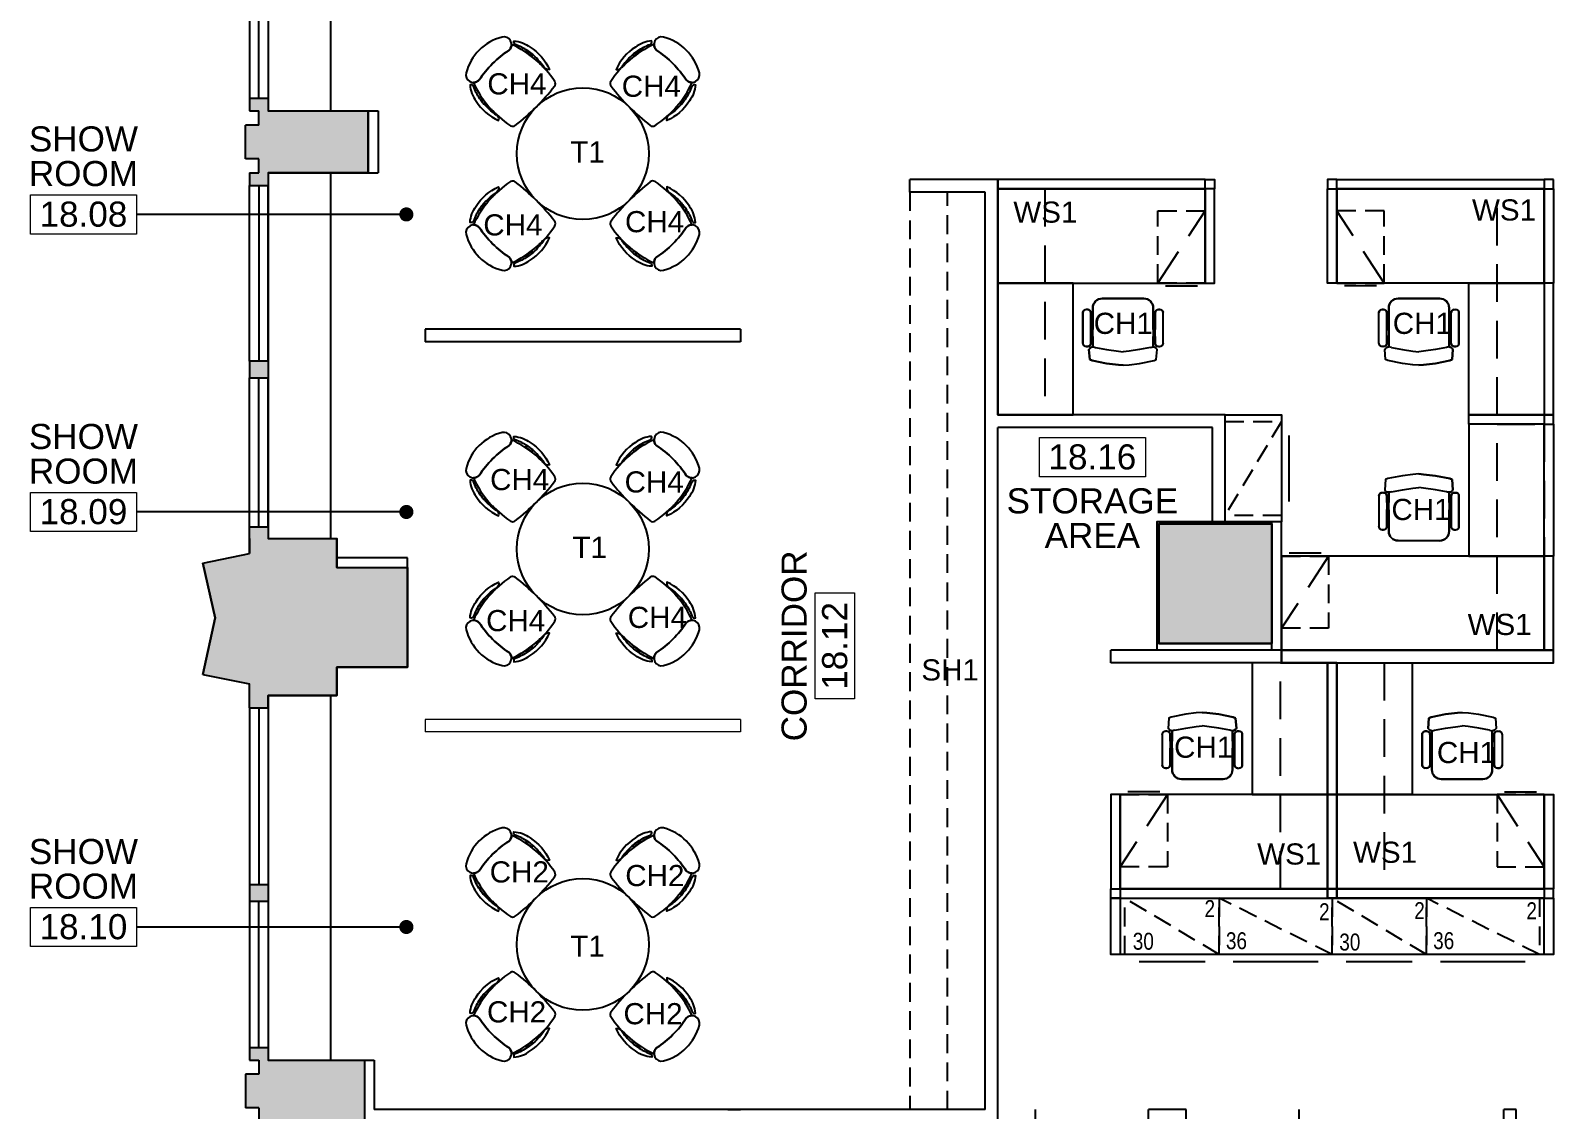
# Model space of a CAD drawing. Extents: x 7058 to 14872, y 5302 to 11550.
# Drawn here: x 7079.5 to 7564.6, y 5710.7 to 6054.6 of the extents above; entities that cross this region are included whole.
import ezdxf
from ezdxf.enums import TextEntityAlignment as Align

# ---------------------------------------------------------------- set-up
doc = ezdxf.new("R2010")
doc.units = 0
doc.header["$LTSCALE"] = 48
doc.header["$MEASUREMENT"] = 0
doc.linetypes.add('HIDDEN', pattern=[0.375, 0.25, -0.125])
doc.linetypes.add('HIDDEN2', pattern=[0.1875, 0.125, -0.0625])
doc.layers.get('0').update_dxf_attribs({"linetype": 'CONTINUOUS'})
for name, color, linetype in [('A-FURN', 2, 'CONTINUOUS'), ('A-NOTE-TAGS', 4, 'CONTINUOUS'), ('CM-18$0$C-Convector', 2, 'CONTINUOUS'), ('CM-18$0$C-Core', 3, 'CONTINUOUS'), ('CM-18$0$C-Glaz', 2, 'CONTINUOUS'), ('CM-18$0$C-Hatch', 1, 'CONTINUOUS'), ('CM-18$0$survey', 212, 'CONTINUOUS'), ('PM-18_1250 BRDWY$0$A-Door', 2, 'CONTINUOUS'), ('PM-18_1250 BRDWY$0$A-PM-WALL', 4, 'CONTINUOUS'), ('PM-18_1250 BRDWY$0$A-PM-WALL LOW', 1, 'CONTINUOUS'), ('PM-18_1250 BRDWY$0$HANGING RODS', 3, 'HIDDEN2')]:
    doc.layers.add(name, color=color, linetype=linetype)
for name, color, linetype, lineweight in [('A-PM-RMNO', 1, 'CONTINUOUS', 13), ('PM-18_1250 BRDWY$0$A-PM-DOOR', 2, 'CONTINUOUS', 5), ('PM-18_1250 BRDWY$0$A-PM-MILL', 1, 'CONTINUOUS', 5)]:
    doc.layers.add(name, color=color, linetype=linetype, lineweight=lineweight)
doc.styles.add('ARIAL', font='ARIAL', dxfattribs={"height": 0.2})
doc.styles.add('ROM1-8', font='arial.ttf', dxfattribs={"height": 9})
doc.styles.get("Standard").update_dxf_attribs({"font": 'arial.ttf', "width": 0.8})
doc.styles.add('TMP - ARIAL', font='arial.ttf')
doc.dimstyles.new('DIM1-8', dxfattribs={"dimtxt": 9, "dimasz": 0.125, "dimexe": 0.1875, "dimexo": 0.0625, "dimgap": 0.0625, "dimtad": 0, "dimdec": 0, "dimzin": 11, "dimdsep": 46, "dimlunit": 4, "dimtxsty": 'ROM1-8', "dimblk": 'OBLIQUE', "dimblk1": 'OBLIQUE', "dimblk2": 'T', "dimcen": 0.0625, "dimse1": 1, "dimse2": 1, "dimadec": 0, "dimazin": 0, "dimtfac": 0.0625, "dimtdec": 0, "dimtofl": 0, "dimtmove": 2, "dimatfit": 3, "dimldrblk": 'OBLIQUE', "dimfxl": 1, "dimfrac": 2, "dimtolj": 1, "dimtzin": 0, "dimarcsym": 0})

# ---------------------------------------------------------------- blocks, each defined once
blk = doc.blocks.new('A$C30697977')
at = {"lineweight": -3}
for points in [[(10.92, 23.72, -0.020017), (12.39, 24.04), (12.39, 24.04, -0.059393), (16.83, 24.3, 0.392684), (17.7, 25.08, 0.147428), (12.19, 25.41, 0.150253), (3.63, 21.44, 0.306383), (5.49, 21.33, -0.079429)], [(21.65, 24.66, -0.270736), (27.39, 9.57, -0.775393), (22.67, 9.24, 0.105326), (17.9, 21.76, -0.775392)], [(17.95, 23.8, 0.218659), (17.9, 21.76, -0.105326), (22.67, 9.24, 0.21866), (24.06, 7.75, -0.139284), (7.62, 0.01, -0.318289), (6.27, 0.73, -0.06355), (0, 17.22, -0.31825), (0.52, 18.65, -0.139284)], [(7.82, 22.14), (7.6, 22.5, 0.029992), (5.63, 21.41), (5.68, 21.31, -0.011877), (7.15, 21.88, -0.00681)], [(13.05, 23.51), (12.64, 24.08, 0.003473), (12.39, 24.04), (12.39, 24.04, 0.020017), (10.92, 23.72, 0.008931), (10.28, 23.54), (10.63, 23.02, -0.023605)], [(18.75, 3.14, 0.020017), (20.06, 3.87), (20.06, 3.87, 0.059393), (23.55, 6.63, -0.392684), (24.72, 6.63, -0.147428), (20.82, 2.72, -0.150253), (11.79, 0, -0.306383), (13.11, 1.32, 0.079429)], [(15.38, 2.26), (15.46, 1.84, -0.029992), (13.26, 1.34), (13.24, 1.45, 0.011877), (14.71, 2.01, 0.00681)], [(20.2, 4.71), (20.28, 4.01, -0.003473), (20.06, 3.87), (20.06, 3.87, -0.020017), (18.75, 3.14, -0.008931), (18.15, 2.85), (18.07, 3.47, 0.023605)]]:
    blk.add_lwpolyline(points, format="xyb", close=True, dxfattribs=at)
blk = doc.blocks.new('CONFERENCE 4 - DIA 42')
at = {"layer": 'A-FURN'}
blk.add_circle((0, 0), 21, dxfattribs=at)
at = {"layer": 'A-FURN', "xscale": -1}
for p, rotation in [((-7.28, 15.44), 290.8296926682531), ((-7.28, 15.44), 290.8296926682531), ((-15.44, -7.28), 20.82969266825308), ((-15.44, -7.28), 20.82969266825308), ((15.44, 7.28), 200.829692668253), ((15.44, 7.28), 200.829692668253), ((7.28, -15.44), 110.8296926682531), ((7.28, -15.44), 110.8296926682531)]:
    blk.add_blockref('A$C30697977', p, dxfattribs=dict(at, rotation=rotation))
blk = doc.blocks.new('CM-18$0$18th fl survey')
at = {"layer": 'CM-18$0$survey'}
blk.add_lwpolyline([(-389.38, -123.5), (-389.38, -240), (-357.5, -240), (-357.5, -259.75), (-389.38, -259.75), (-389.38, -376.25), (-367.5, -376.25), (-367.5, -385.5), (-345, -385.5), (-345, -417.25), (-367.5, -417.25), (-367.5, -426.25), (-389.38, -426.25), (-389.38, -542.5), (-358.75, -542.5), (-358.75, -562.25)], dxfattribs=at)
blk.add_lwpolyline([(-105.75, -371.62), (-69.75, -371.62), (-69.75, -409.75), (-105.75, -409.75)], close=True, dxfattribs=at)
blk = doc.blocks.new('CM-18')
at = {"layer": 'CM-18$0$C-Hatch'}
h = blk.add_hatch(color=256, dxfattribs=at)
h.paths.add_polyline_path([(7381.63, 6505.11), (7386.88, 6505.11), (7386.88, 6511.11), (7381.63, 6511.11)])
h.paths.add_polyline_path([(7261.19, 6505.11), (7266.44, 6505.11), (7266.44, 6511.11), (7261.19, 6511.11)])
h.paths.add_polyline_path([(7153.19, 6382.5), (7153.19, 6387.75), (7147.19, 6387.75), (7147.19, 6382.5)])
h.paths.add_polyline_path([(7153.19, 6247.05), (7153.19, 6251.63), (7147.19, 6251.63), (7147.19, 6247.05)])
h.paths.add_polyline_path([(7153.19, 6079.82), (7153.19, 6085.07), (7147.19, 6085.07), (7147.19, 6079.82)])
h.paths.add_polyline_path([(7153.19, 5943.94), (7153.19, 5949.19), (7147.19, 5949.19), (7147.19, 5943.94)])
h.paths.add_polyline_path([(7153.19, 5777.13), (7153.19, 5782.38), (7147.19, 5782.38), (7147.19, 5777.13)])
h.paths.add_polyline_path([(7153.19, 5645.52), (7153.19, 5650.77), (7147.19, 5650.77), (7147.19, 5645.52)])
for points in [[(7185.07, 6028.99), (7153.19, 6028.99), (7153.19, 6032.99), (7147.19, 6032.99), (7147.19, 6028.99), (7150.19, 6028.99), (7150.19, 6024.49), (7145.95, 6024.49), (7145.95, 6013.74), (7150.19, 6013.74), (7150.19, 6009.24), (7147.19, 6009.24), (7147.19, 6005.24), (7153.19, 6005.24), (7153.19, 6009.24), (7185.07, 6009.24)], [(7197.57, 5883.49), (7175.07, 5883.49), (7175.07, 5892.74), (7153.19, 5892.74), (7153.19, 5896.41), (7147.19, 5896.41), (7147.19, 5887.92), (7132.34, 5884.91), (7136.34, 5867.41), (7132.34, 5849.41), (7147.19, 5846.41), (7147.19, 5838.74), (7153.19, 5838.74), (7153.19, 5842.74), (7175.07, 5842.74), (7175.07, 5851.74), (7197.57, 5851.74)], [(7472.82, 5897.36), (7436.82, 5897.36), (7436.82, 5859.24), (7472.82, 5859.24)], [(7183.82, 5726.49), (7153.19, 5726.49), (7153.19, 5730.49), (7147.19, 5730.49), (7147.19, 5726.49), (7150.19, 5726.49), (7150.19, 5721.99), (7145.95, 5721.99), (7145.95, 5711.24), (7150.19, 5711.24), (7150.19, 5706.74), (7147.19, 5706.74), (7147.19, 5702.74), (7153.19, 5702.74), (7153.19, 5706.74), (7183.82, 5706.74)]]:
    blk.add_hatch(color=256, dxfattribs=at).paths.add_polyline_path(points)
at = {"layer": 'CM-18$0$C-Convector'}
for p, q in [((7173.19, 6028.99), (7173.19, 6145.49)), ((7173.19, 5892.74), (7173.19, 6009.24)), ((7173.19, 5726.49), (7173.19, 5842.74))]:
    blk.add_line(p, q, dxfattribs=at)
at = {"layer": 'CM-18$0$C-Core'}
for p, q in [((7147.19, 6032.99), (7153.19, 6032.99)), ((7147.19, 6032.99), (7147.19, 6028.99)), ((7153.19, 6032.99), (7153.19, 6028.99)), ((7147.19, 6028.99), (7150.19, 6028.99)), ((7150.19, 6024.49), (7150.19, 6028.99)), ((7153.19, 6028.99), (7185.07, 6028.99)), ((7185.07, 6009.24), (7185.07, 6028.99)), ((7150.19, 6024.49), (7145.95, 6024.49)), ((7145.95, 6013.74), (7145.95, 6024.49)), ((7150.19, 6013.74), (7145.95, 6013.74)), ((7150.19, 6009.24), (7150.19, 6013.74)), ((7147.19, 6009.24), (7150.19, 6009.24)), ((7147.19, 6009.24), (7147.19, 6005.24)), ((7153.19, 6009.24), (7185.07, 6009.24)), ((7153.19, 6009.24), (7153.19, 6005.24)), ((7147.19, 6005.24), (7153.19, 6005.24)), ((7153.19, 5949.19), (7147.19, 5949.19)), ((7147.19, 5949.19), (7147.19, 5943.94)), ((7153.19, 5949.19), (7153.19, 5943.94)), ((7147.19, 5943.94), (7153.19, 5943.94)), ((7147.19, 5887.92), (7147.19, 5896.41)), ((7147.19, 5896.41), (7153.19, 5896.41)), ((7153.19, 5896.41), (7153.19, 5892.74)), ((7147.19, 5892.74), (7147.19, 5887.92)), ((7153.19, 5892.74), (7175.07, 5892.74)), ((7175.07, 5883.49), (7175.07, 5892.74)), ((7132.34, 5884.91), (7147.19, 5887.92)), ((7132.34, 5884.91), (7147.19, 5887.92)), ((7136.34, 5867.41), (7132.34, 5884.91)), ((7132.34, 5884.91), (7136.34, 5867.41)), ((7175.07, 5883.49), (7197.57, 5883.49)), ((7197.57, 5851.74), (7197.57, 5883.49)), ((7132.34, 5849.41), (7136.34, 5867.41)), ((7136.34, 5867.41), (7132.34, 5849.41)), ((7472.82, 5859.24), (7436.82, 5859.24)), ((7175.07, 5851.74), (7175.07, 5842.74)), ((7175.07, 5851.74), (7197.57, 5851.74)), ((7175.07, 5851.74), (7197.57, 5851.74)), ((7175.07, 5842.74), (7175.07, 5851.74)), ((7132.34, 5849.41), (7147.19, 5846.41)), ((7132.34, 5849.41), (7147.19, 5846.41)), ((7147.19, 5838.74), (7147.19, 5846.41)), ((7153.19, 5842.74), (7175.07, 5842.74)), ((7153.19, 5842.74), (7175.07, 5842.74)), ((7153.19, 5838.74), (7153.19, 5842.74)), ((7147.19, 5838.74), (7153.19, 5838.74)), ((7153.19, 5782.38), (7147.19, 5782.38)), ((7147.19, 5782.38), (7147.19, 5777.05)), ((7153.19, 5782.38), (7153.19, 5777.13)), ((7147.19, 5777.13), (7153.19, 5777.13)), ((7147.19, 5730.49), (7153.19, 5730.49)), ((7147.19, 5730.49), (7147.19, 5726.49)), ((7153.19, 5730.49), (7153.19, 5726.49)), ((7147.19, 5726.49), (7150.19, 5726.49)), ((7150.19, 5726.49), (7150.19, 5721.99)), ((7153.19, 5726.49), (7183.82, 5726.49)), ((7183.82, 5726.49), (7183.82, 5706.74)), ((7145.95, 5721.99), (7145.95, 5711.24)), ((7150.19, 5721.99), (7145.95, 5721.99)), ((7150.19, 5711.24), (7145.95, 5711.24)), ((7150.19, 5711.24), (7150.19, 5706.74))]:
    blk.add_line(p, q, dxfattribs=at)
blk.add_lwpolyline([(7472.82, 5859.24), (7472.82, 5897.36), (7436.82, 5897.36), (7436.82, 5859.24)], close=True, dxfattribs=at)
at = {"layer": 'CM-18$0$C-Glaz'}
for p, q in [((7147.19, 6079.82), (7147.19, 6032.99)), ((7153.19, 6079.82), (7153.19, 6032.99)), ((7147.19, 5949.19), (7147.19, 6005.24)), ((7153.19, 5949.19), (7153.19, 6005.24)), ((7147.19, 5896.41), (7147.19, 5943.94)), ((7153.19, 5896.41), (7153.19, 5943.94)), ((7147.19, 5838.74), (7147.19, 5782.38)), ((7153.19, 5838.74), (7153.19, 5782.38)), ((7147.19, 5777.05), (7147.19, 5730.49)), ((7153.19, 5777.05), (7153.19, 5730.49))]:
    blk.add_line(p, q, dxfattribs=at)
at = {"layer": 'CM-18$0$C-Glaz', "color": 2}
for p, q in [((7150.19, 6032.99), (7150.19, 6079.82)), ((7150.19, 6005.24), (7150.19, 5949.19)), ((7150.19, 5896.41), (7150.19, 5943.94)), ((7150.19, 5838.74), (7150.19, 5782.38)), ((7150.19, 5730.49), (7150.19, 5777.13))]:
    blk.add_line(p, q, dxfattribs=at)
at = {"layer": 'CM-18$0$survey'}
blk.add_blockref('CM-18$0$18th fl survey', (7542.57, 6268.99), dxfattribs=at)
blk = doc.blocks.new('FILE 36X18')
at = {"linetype": 'HIDDEN2'}
blk.add_line((36, -18), (0, 0), dxfattribs=at)
blk.add_line((31.5, -20.35), (4.5, -20.35))
blk.add_lwpolyline([(0, -18), (0, 0), (36, 0), (36, -18)], close=True, dxfattribs=at)
blk = doc.blocks.new('FILE 30X18')
at = {"linetype": 'HIDDEN2'}
blk.add_line((30, -18), (0, 0), dxfattribs=at)
blk.add_line((25.5, -20.35), (4.5, -20.35))
blk.add_lwpolyline([(0, -18), (0, 0), (30, 0), (30, -18)], close=True, dxfattribs=at)
blk = doc.blocks.new('MGR1')
for p, q in [((-0.99, 0.06), (-2.46, -0.06)), ((-0.99, 0.06), (0.99, -0.06)), ((-11.6, -1.75), (-11.84, -5)), ((-10.87, -1.4), (-11.6, -1.75)), ((-6.27, -0.49), (-10.87, -1.4)), ((-6.28, -4.94), (-2.4, -4.41)), ((-2.46, -0.06), (-6.27, -0.49)), ((-2.4, -4.41), (-0.99, -4.22)), ((0.93, -4.41), (-0.99, -4.22)), ((4.29, -4.94), (0.93, -4.41)), ((0.99, -0.06), (4.28, -0.49)), ((4.28, -0.49), (8.88, -1.4)), ((8.88, -1.4), (9.61, -1.75)), ((9.61, -1.75), (9.85, -5)), ((-13.74, -6.92), (-13.74, -16.7)), ((-12.24, -5.92), (-12.74, -5.92)), ((-11.84, -5), (-11.59, -5.31)), ((-11.59, -5.31), (-11.31, -5.63)), ((-10.62, -9.07), (-11.25, -9.06)), ((-11.24, -6.92), (-11.24, -16.7)), ((-10.63, -5.7), (-10.62, -18.2)), ((-9.74, -5.63), (-6.28, -4.94)), ((7.75, -5.63), (4.29, -4.94)), ((8.63, -18.19), (8.63, -5.75)), ((8.63, -9.07), (9.26, -9.06)), ((9.26, -6.92), (9.26, -16.7)), ((9.6, -5.31), (9.32, -5.63)), ((9.85, -5), (9.6, -5.31)), ((10.26, -5.92), (10.76, -5.92)), ((11.76, -6.92), (11.76, -16.7)), ((-10.62, -11.32), (-11.25, -11.31)), ((8.63, -11.32), (9.26, -11.31)), ((-12.24, -17.7), (-12.74, -17.7)), ((10.26, -17.7), (10.76, -17.7)), ((-7.62, -21.2), (5.63, -21.19))]:
    blk.add_line(p, q)
blk.add_lwpolyline([(-11.6, -1.75), (-10.87, -1.4), (-6.27, -0.49), (-2.46, -0.06), (-0.99, 0.06), (0.99, -0.06), (4.28, -0.49), (8.88, -1.4), (9.61, -1.75), (9.85, -5), (9.6, -5.31), (9.32, -5.63, -0.071348), (8.63, -5.75), (8.63, -9.07), (9.26, -9.06), (9.26, -6.92, -0.414214), (10.26, -5.92), (10.76, -5.92, -0.414214), (11.76, -6.92), (11.76, -16.7, -0.414214), (10.76, -17.7), (10.26, -17.7, -0.414214), (9.26, -16.7), (9.26, -11.31), (8.63, -11.32), (8.63, -18.19, -0.414116), (5.63, -21.19), (-7.62, -21.2, -0.414221), (-10.62, -18.2), (-10.63, -11.32), (-11.24, -11.31), (-11.24, -16.7, -0.414214), (-12.24, -17.7), (-12.74, -17.7, -0.414214), (-13.74, -16.7), (-13.74, -6.92, -0.414214), (-12.74, -5.92), (-12.24, -5.92, -0.414214), (-11.24, -6.92), (-11.24, -9.06), (-10.63, -9.07), (-10.63, -5.75, -0.070757), (-11.31, -5.63), (-11.59, -5.31), (-11.84, -5)], format="xyb", close=True)
for centre, radius, start, end in [((-12.74, -6.92), 1, 90, 180), ((-12.24, -6.92), 1, 0, 90), ((-10.52, -3.31), 2.45, 251.3734, 288.5896), ((8.54, -3.31), 2.45, 251.4104, 288.6266), ((10.26, -6.92), 1, 90, 180), ((10.76, -6.92), 1, 0, 90), ((-12.74, -16.7), 1, 180, 270), ((-12.24, -16.7), 1, 270, 0), ((-7.62, -18.2), 3, 180.0176, 270.0183), ((5.63, -18.19), 3, 270.0183, 0.0176), ((10.26, -16.7), 1, 180, 270), ((10.76, -16.7), 1, 270, 0)]:
    blk.add_arc(centre, radius, start, end)
blk = doc.blocks.new('PED15X23')
at = {"linetype": 'HIDDEN'}
blk.add_line((0, 0), (15, 23), dxfattribs=at)
at = {"linetype": 'Continuous'}
blk.add_line((2.4, -0.89), (12.6, -0.89), dxfattribs=at)
at = {"linetype": 'HIDDEN2'}
blk.add_lwpolyline([(15, 0), (0, 0), (0, 23), (15, 23)], close=True, dxfattribs=at)
blk = doc.blocks.new('PM-18_1250 BRDWY$0$DOOR SINGLE 36 90DGR')
at = {"layer": 'PM-18_1250 BRDWY$0$A-PM-DOOR', "flags": 128}
blk.add_lwpolyline([(4, 0), (4, 36), (5.75, 36, -0.399169), (40, 0)], format="xyb", dxfattribs=at)
at = {"layer": 'PM-18_1250 BRDWY$0$A-PM-WALL'}
for p, q in [((4, 0), (4, -4)), ((40, 0), (40, -4))]:
    blk.add_line(p, q, dxfattribs=at)
blk = doc.blocks.new('PM-18_1250 BRDWY')
at = {"layer": 'PM-18_1250 BRDWY$0$A-PM-MILL'}
for p, q in [((7305.57, 5835.06), (7205.19, 5835.06)), ((7205.19, 5835.06), (7205.19, 5831.06)), ((7305.57, 5831.06), (7205.19, 5831.06)), ((7305.57, 5835.06), (7305.57, 5831.06))]:
    blk.add_line(p, q, dxfattribs=at)
at = {"layer": 'PM-18_1250 BRDWY$0$A-PM-WALL'}
for p, q in [((7187.07, 6028.99), (7190.19, 6028.99)), ((7190.19, 6028.99), (7190.19, 6009.24)), ((7187.07, 6009.24), (7190.19, 6009.24)), ((7359.57, 6003.11), (7359.57, 6007.11)), ((7387.57, 6007.11), (7359.57, 6007.11)), ((7387.57, 5932.11), (7387.57, 6007.11)), ((7383.57, 6003.11), (7359.57, 6003.11)), ((7383.57, 5710.74), (7383.57, 6003.11)), ((7459.94, 5932.11), (7387.57, 5932.11)), ((7455.94, 5928.11), (7387.57, 5928.11)), ((7387.57, 5706.74), (7387.57, 5928.11)), ((7455.94, 5897.99), (7455.94, 5928.11)), ((7459.94, 5897.99), (7459.94, 5932.11)), ((7474.82, 5857.11), (7474.82, 5897.99)), ((7477.94, 5853.11), (7477.94, 5897.99)), ((7199.57, 5886.61), (7177.07, 5886.61)), ((7199.57, 5883.49), (7199.57, 5886.61)), ((7477.94, 5857.11), (7423.57, 5857.11)), ((7423.57, 5853.11), (7423.57, 5857.11)), ((7477.94, 5853.11), (7423.57, 5853.11)), ((7185.82, 5726.49), (7188.94, 5726.49)), ((7188.94, 5726.49), (7188.94, 5710.74)), ((7383.57, 5710.74), (7188.94, 5710.74)), ((7301.57, 5710.74), (7305.57, 5710.74)), ((7447.57, 5710.74), (7435.57, 5710.74)), ((7552.69, 5710.74), (7548.69, 5710.74)), ((7548.69, 5571.13), (7548.69, 5710.74)), ((7552.69, 5567.13), (7552.69, 5710.74))]:
    blk.add_line(p, q, dxfattribs=at)
blk.add_lwpolyline([(7477.94, 5897.99), (7438.19, 5897.99), (7438.19, 5857.11)], dxfattribs=at)
at = {"layer": 'PM-18_1250 BRDWY$0$A-PM-WALL LOW'}
for p, q in [((7305.57, 5959.39), (7205.19, 5959.39)), ((7205.19, 5959.39), (7205.19, 5955.39)), ((7305.57, 5959.39), (7305.57, 5955.39)), ((7305.57, 5955.39), (7205.19, 5955.39))]:
    blk.add_line(p, q, dxfattribs=at)
at = {"layer": 'PM-18_1250 BRDWY$0$HANGING RODS'}
for p, q in [((7359.57, 6003.11), (7359.57, 5710.74)), ((7371.57, 5710.74), (7371.57, 6003.11))]:
    blk.add_line(p, q, dxfattribs=at)
at = {"layer": 'PM-18_1250 BRDWY$0$A-Door', "rotation": 180}
blk.add_blockref('PM-18_1250 BRDWY$0$DOOR SINGLE 36 90DGR', (7439.57, 5706.74), dxfattribs=at)
at = {"layer": 'PM-18_1250 BRDWY$0$A-Door', "xscale": -1, "rotation": 180}
blk.add_blockref('PM-18_1250 BRDWY$0$DOOR SINGLE 36 90DGR', (7443.57, 5706.74), dxfattribs=at)
blk = doc.blocks.new('A$C1D8D6E40')
blk.add_lwpolyline([(79.52, 13.48), (79.52, 0.96), (45.77, 0.96), (45.77, 13.48)], close=True)
at = {"style": 'ARIAL'}
for tag, p in [('ROOM_NAME_UPPER', (62.64, 28.3)), ('ROOM_NAME_LOWER', (62.64, 17.26)), ('ROOM_NUMBER', (62.64, 3.32))]:
    blk.add_attdef(tag, text='', height=8, dxfattribs=at).set_placement(p, align=Align.CENTER)
blk = doc.blocks.new('_Oblique')
at = {"color": 0, "linetype": 'ByBlock', "lineweight": -2}
blk.add_line((-0.5, -0.5), (0.5, 0.5), dxfattribs=at)
blk = doc.blocks.new('T')
at = {"lineweight": -3}
for p, q in [((0, 1.5), (0, -1.5)), ((-1.5, 0), (1.5, 0)), ((1.06, 1.06), (-1.06, -1.06))]:
    blk.add_line(p, q, dxfattribs=at)

msp = doc.modelspace()

# ---------------------------------------------------------------- linework, layer by layer
at = {"layer": 'A-FURN'}
for points in [[(7387.57, 6004.11), (7453.57, 6004.11), (7453.57, 6007.11), (7387.57, 6007.11)], [(7453.57, 6007.11), (7456.57, 6007.11), (7456.57, 6004.11), (7453.57, 6004.11)], [(7495.57, 6007.11), (7492.57, 6007.11), (7492.57, 6004.11), (7495.57, 6004.11)], [(7561.57, 6004.11), (7495.57, 6004.11), (7495.57, 6007.11), (7561.57, 6007.11)], [(7564.57, 6007.11), (7561.57, 6007.11), (7561.57, 6004.11), (7564.57, 6004.11)], [(7387.57, 5974.11), (7453.57, 5974.11), (7453.57, 6004.11), (7387.57, 6004.11)], [(7453.57, 5974.11), (7456.57, 5974.11), (7456.57, 6004.11), (7453.57, 6004.11)], [(7495.57, 5974.11), (7492.57, 5974.11), (7492.57, 6004.11), (7495.57, 6004.11)], [(7561.57, 5974.11), (7495.57, 5974.11), (7495.57, 6004.11), (7561.57, 6004.11)], [(7564.57, 5974.11), (7561.57, 5974.11), (7561.57, 6004.11), (7564.57, 6004.11)], [(7411.57, 5974.11), (7387.57, 5974.11), (7387.57, 5932.11), (7411.57, 5932.11)], [(7537.57, 5974.11), (7561.57, 5974.11), (7561.57, 5932.11), (7537.57, 5932.11)], [(7561.57, 5932.11), (7564.57, 5932.11), (7564.57, 5974.11), (7561.57, 5974.11)], [(7477.94, 5897.99), (7459.94, 5897.99), (7459.94, 5932.11), (7477.94, 5932.11)], [(7537.57, 5932.11), (7561.57, 5932.11), (7561.57, 5929.11), (7537.57, 5929.11)], [(7537.57, 5887.11), (7561.57, 5887.11), (7561.57, 5929.11), (7537.57, 5929.11)], [(7564.57, 5932.11), (7561.57, 5932.11), (7561.57, 5929.11), (7564.57, 5929.11)], [(7561.57, 5929.11), (7564.57, 5929.11), (7564.57, 5887.11), (7561.57, 5887.11)], [(7561.57, 5887.11), (7477.94, 5887.11), (7477.94, 5857.11), (7561.57, 5857.11)], [(7564.57, 5887.11), (7561.57, 5887.11), (7561.57, 5857.11), (7564.57, 5857.11)], [(7564.57, 5857.11), (7477.94, 5857.11), (7477.94, 5853.11), (7564.57, 5853.11)], [(7468.57, 5811.11), (7492.57, 5811.11), (7492.57, 5853.11), (7468.57, 5853.11)], [(7492.57, 5853.11), (7495.57, 5853.11), (7495.57, 5811.11), (7492.57, 5811.11)], [(7495.57, 5853.11), (7492.57, 5853.11), (7492.57, 5811.11), (7495.57, 5811.11)], [(7519.57, 5811.11), (7495.57, 5811.11), (7495.57, 5853.11), (7519.57, 5853.11)], [(7426.57, 5811.11), (7423.57, 5811.11), (7423.57, 5781.11), (7426.57, 5781.11)], [(7492.57, 5811.11), (7426.57, 5811.11), (7426.57, 5781.11), (7492.57, 5781.11)], [(7495.57, 5811.11), (7492.57, 5811.11), (7492.57, 5781.11), (7495.57, 5781.11)], [(7492.57, 5811.11), (7495.57, 5811.11), (7495.57, 5781.11), (7492.57, 5781.11)], [(7495.57, 5811.11), (7561.57, 5811.11), (7561.57, 5781.11), (7495.57, 5781.11)], [(7561.57, 5811.11), (7564.57, 5811.11), (7564.57, 5781.11), (7561.57, 5781.11)], [(7426.57, 5778.11), (7423.57, 5778.11), (7423.57, 5781.11), (7426.57, 5781.11)], [(7423.57, 5778.11), (7564.57, 5778.11), (7564.57, 5760.11), (7423.57, 5760.11)], [(7423.57, 5778.11), (7426.57, 5778.11), (7426.57, 5760.11), (7423.57, 5760.11)], [(7492.57, 5781.11), (7426.57, 5781.11), (7426.57, 5778.11), (7492.57, 5778.11)], [(7495.57, 5778.11), (7492.57, 5778.11), (7492.57, 5781.11), (7495.57, 5781.11)], [(7492.57, 5778.11), (7495.57, 5778.11), (7495.57, 5781.11), (7492.57, 5781.11)], [(7495.57, 5781.11), (7561.57, 5781.11), (7561.57, 5778.11), (7495.57, 5778.11)], [(7561.57, 5778.11), (7564.57, 5778.11), (7564.57, 5781.11), (7561.57, 5781.11)], [(7561.57, 5778.11), (7564.57, 5778.11), (7564.57, 5760.11), (7561.57, 5760.11)]]:
    msp.add_lwpolyline(points, close=True, dxfattribs=at)
at = {"layer": 'A-FURN', "linetype": 'HIDDEN'}
for points in [[(7402.57, 6004.11), (7402.57, 5932.11), (7387.57, 5932.11), (7387.57, 6004.11)], [(7561.57, 6004.11), (7561.57, 5932.11), (7546.57, 5932.11), (7546.57, 6004.11)], [(7561.57, 5929.11), (7561.57, 5857.11), (7546.57, 5857.11), (7546.57, 5929.11)], [(7492.57, 5853.11), (7492.57, 5781.11), (7477.57, 5781.11), (7477.57, 5853.11)], [(7510.57, 5853.11), (7510.57, 5781.11), (7495.57, 5781.11), (7495.57, 5853.11)]]:
    msp.add_lwpolyline(points, close=True, dxfattribs=at)

# ---------------------------------------------------------------- block references
for name, p in [('CM-18', (2, 0)), ('PM-18_1250 BRDWY', (0, 0))]:
    msp.add_blockref(name, p)
at = {"layer": 'A-FURN'}
for name, p, rotation in [('CONFERENCE 4 - DIA 42', (7255.38, 6015.36), 225.0000000000001), ('MGR1', (7520.7, 5948), 180), ('CONFERENCE 4 - DIA 42', (7255.38, 5889.36), 225.0000000000001), ('FILE 30X18', (7459.94, 5900.05), 90), ('CONFERENCE 4 - DIA 42', (7255.38, 5763.36), 225.0000000000001)]:
    msp.add_blockref(name, p, dxfattribs=dict(at, rotation=rotation))
at = {"layer": 'A-FURN', "ltscale": 4}
msp.add_blockref('PED15X23', (7438.57, 5974.11), dxfattribs=at)
at = {"layer": 'A-FURN', "ltscale": 4, "extrusion": (0, 0, -1), "zscale": -1}
msp.add_blockref('PED15X23', (-7510.57, 5974.11), dxfattribs=at)
at = {"layer": 'A-FURN', "extrusion": (0, 0, -1), "zscale": -1, "rotation": 180}
msp.add_blockref('MGR1', (-7428.44, 5948), dxfattribs=at)
at = {"layer": 'A-FURN', "extrusion": (0, 0, -1), "zscale": -1}
for p in [(-7520.7, 5913.22), (-7451.7, 5837.22)]:
    msp.add_blockref('MGR1', p, dxfattribs=at)
at = {"layer": 'A-FURN', "ltscale": 4, "rotation": 180}
for p in [(7492.94, 5887.11), (7441.57, 5811.11)]:
    msp.add_blockref('PED15X23', p, dxfattribs=at)
at = {"layer": 'A-FURN'}
for name, p in [('MGR1', (7536.44, 5837.22)), ('FILE 30X18', (7428.07, 5778.11)), ('FILE 36X18', (7458.07, 5778.11)), ('FILE 30X18', (7494.07, 5778.11)), ('FILE 36X18', (7524.07, 5778.11))]:
    msp.add_blockref(name, p, dxfattribs=at)
at = {"layer": 'A-FURN', "ltscale": 4, "extrusion": (0, 0, -1), "zscale": -1, "rotation": 180}
msp.add_blockref('PED15X23', (-7546.57, 5811.11), dxfattribs=at)
at = {"layer": 'A-PM-RMNO'}
ref = msp.add_blockref('A$C1D8D6E40', (7033.71, 5988.77), dxfattribs=at)
ref.add_attrib('ROOM_NAME_UPPER', 'SHOW', dxfattribs={"layer": '0', "height": 8, "style": 'ARIAL'}).set_placement((7096.35, 6016.06), align=Align.CENTER)
ref.add_attrib('ROOM_NAME_LOWER', 'ROOM', dxfattribs={"layer": '0', "height": 8, "style": 'ARIAL'}).set_placement((7096.35, 6005.02), align=Align.CENTER)
ref.add_attrib('ROOM_NUMBER', '18.08', dxfattribs={"layer": '0', "height": 8, "style": 'ARIAL'}).set_placement((7096.35, 5992.09), align=Align.CENTER)
ref = msp.add_blockref('A$C1D8D6E40', (7033.71, 5893.95), dxfattribs=at)
ref.add_attrib('ROOM_NAME_UPPER', 'SHOW', dxfattribs={"layer": '0', "height": 8, "style": 'ARIAL'}).set_placement((7096.35, 5921.24), align=Align.CENTER)
ref.add_attrib('ROOM_NAME_LOWER', 'ROOM', dxfattribs={"layer": '0', "height": 8, "style": 'ARIAL'}).set_placement((7096.35, 5910.2), align=Align.CENTER)
ref.add_attrib('ROOM_NUMBER', '18.09', dxfattribs={"layer": '0', "height": 8, "style": 'ARIAL'}).set_placement((7096.35, 5897.28), align=Align.CENTER)
ref = msp.add_blockref('A$C1D8D6E40', (7355.04, 5911.41), dxfattribs=at)
ref.add_attrib('ROOM_NAME_UPPER', 'STORAGE', dxfattribs={"layer": '0', "height": 8, "style": 'ARIAL'}).set_placement((7417.68, 5900.72), align=Align.CENTER)
ref.add_attrib('ROOM_NAME_LOWER', 'AREA', dxfattribs={"layer": '0', "height": 8, "style": 'ARIAL'}).set_placement((7417.68, 5889.67), align=Align.CENTER)
ref.add_attrib('ROOM_NUMBER', '18.16', dxfattribs={"layer": '0', "height": 8, "style": 'ARIAL'}).set_placement((7417.68, 5914.73), align=Align.CENTER)
ref = msp.add_blockref('A$C1D8D6E40', (7342.93, 5795.86), dxfattribs=dict(at, rotation=90))
ref.add_attrib('ROOM_NAME_LOWER', 'CORRIDOR', dxfattribs={"layer": '0', "height": 8, "rotation": 90, "style": 'ARIAL'}).set_placement((7326.68, 5858.5), align=Align.CENTER)
ref.add_attrib('ROOM_NUMBER', '18.12', dxfattribs={"layer": '0', "height": 8, "rotation": 90, "style": 'ARIAL'}).set_placement((7339.6, 5858.5), align=Align.CENTER)
ref = msp.add_blockref('A$C1D8D6E40', (7033.71, 5761.69), dxfattribs=at)
ref.add_attrib('ROOM_NAME_UPPER', 'SHOW', dxfattribs={"layer": '0', "height": 8, "style": 'ARIAL'}).set_placement((7096.35, 5788.98), align=Align.CENTER)
ref.add_attrib('ROOM_NAME_LOWER', 'ROOM', dxfattribs={"layer": '0', "height": 8, "style": 'ARIAL'}).set_placement((7096.35, 5777.94), align=Align.CENTER)
ref.add_attrib('ROOM_NUMBER', '18.10', dxfattribs={"layer": '0', "height": 8, "style": 'ARIAL'}).set_placement((7096.35, 5765.01), align=Align.CENTER)

# ---------------------------------------------------------------- texts
at = {"layer": 'A-FURN', "char_height": 5.4, "attachment_point": 1}
for s, insert in [('2', (7453.41, 5777.48)), ('2', (7489.89, 5776.48)), ('2', (7520.2, 5776.83)), ('2', (7555.93, 5776.79)), ('30', (7430.56, 5767.07)), ('36', (7460.22, 5767.23)), ('30', (7496.33, 5766.82)), ('36', (7526.23, 5767.27))]:
    msp.add_mtext_dynamic_manual_height_columns(s, width=1.6154, gutter_width=30, heights=[0], dxfattribs=dict(at, insert=insert))
at = {"layer": 'A-NOTE-TAGS', "char_height": 6.7412, "attachment_point": 4, "style": 'TMP - ARIAL'}
for s, insert in [('CH4^I^I^I^I', (7224.98, 6037.56)), ('CH4^I^I^I^I^I', (7267.8, 6036.8)), ('T1^I^I^I^I^I', (7251.41, 6015.91)), ('WS1^I^I^I^I^I', (7538.59, 5997.38)), ('CH4^I^I^I^I^I', (7223.7, 5992.61)), ('CH4^I^I^I^I^I', (7268.83, 5993.64)), ('WS1^I^I^I^I^I', (7392.51, 5996.68)), ('CH1^I^I^I^I^I', (7418.11, 5961.24)), ('CH1^I^I^I^I^I', (7513.36, 5961.24)), ('CH4^I^I^I^I', (7225.87, 5911.46)), ('CH4^I^I^I^I^I', (7268.7, 5910.7)), ('CH1^I^I^I^I^I', (7512.93, 5901.92)), ('T1^I^I^I^I^I', (7252.11, 5889.92)), ('CH4^I^I^I^I^I', (7224.59, 5866.51)), ('CH4^I^I^I^I^I', (7269.72, 5867.54)), ('WS1^I^I^I^I^I', (7537.2, 5865.29)), ('SH1^I^I^I^I^I', (7363.22, 5850.8)), ('CH1^I^I^I^I^I', (7443.71, 5826.17)), ('CH1^I^I^I^I^I', (7527.42, 5824.47)), ('WS1^I^I^I^I^I', (7470.17, 5792.13)), ('WS1^I^I^I^I^I', (7500.7, 5792.69)), ('CH2^I^I^I^I^I', (7225.74, 5786.42)), ('CH2^I^I^I^I^I', (7268.92, 5785.26)), ('T1^I^I^I^I^I', (7251.4, 5762.79)), ('CH2^I^I^I^I^I', (7224.87, 5741.82)), ('CH2^I^I^I^I^I', (7268.34, 5741.24))]:
    msp.add_mtext(s, dxfattribs=dict(at, insert=insert))

# ---------------------------------------------------------------- leaders
at = {"layer": 'A-PM-RMNO', "lineweight": -3}
for points in [[(7199.2, 5995.99), (7147.93, 5995.99), (7113.23, 5995.99)], [(7199.2, 5901.17), (7147.93, 5901.17), (7113.23, 5901.17)], [(7199.2, 5768.91), (7147.93, 5768.91), (7113.23, 5768.91)]]:
    msp.add_leader(points, dimstyle='DIM1-8', override={"dimasz": 4.5, "dimgap": 2, "dimldrblk": 'Dot'}, dxfattribs=at)

doc.saveas('drawing.dxf')
